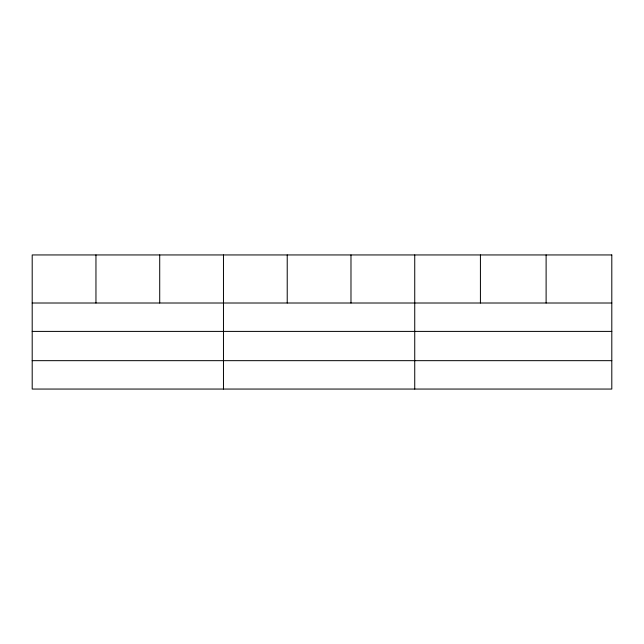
<?xml version="1.0" encoding="UTF-8"?>
<svg xmlns="http://www.w3.org/2000/svg" width="644" height="644" viewBox="0 0 644 644"><rect width="100%" height="100%" fill="white"/><g stroke="black" fill="none" stroke-linecap="round" stroke-linejoin="round"><path stroke-width="0.97" d="M32.2 303.01L611.8 303.01M32.2 331.402L611.8 331.402M32.2 360.664L611.8 360.664M546.112 254.944L546.112 303.01M480.424 254.944L480.424 303.01M414.736 254.944L414.736 389.057M350.98 254.944L350.98 303.01M287.224 254.944L287.224 303.01M223.468 254.944L223.468 389.057M159.712 254.944L159.712 303.01M95.956 254.944L95.956 303.01M611.8 254.944L32.2 254.944L32.2 389.057L611.8 389.057L611.8 254.944"/></g></svg>
